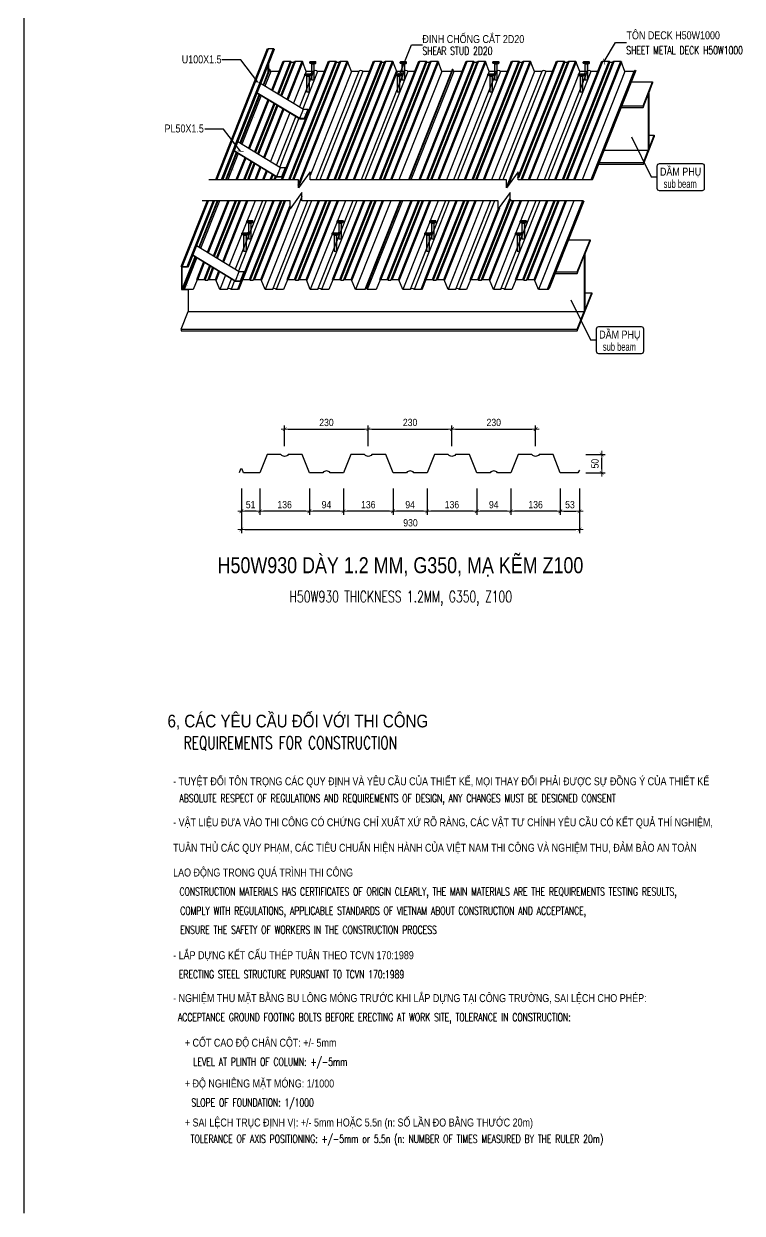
# Model space of a CAD drawing. Header units: millimetres. Extents: x 408913 to 1237273, y -191467 to -86666.
# Drawn here: x 1046590 to 1066343, y -186337 to -153635 of the extents above; entities that cross this region are included whole.
import ezdxf
from ezdxf.enums import TextEntityAlignment as Align

# ---------------------------------------------------------------- set-up
doc = ezdxf.new("R2010")
doc.units = ezdxf.units.MM
doc.header["$LTSCALE"] = 35
doc.header["$PDMODE"] = 3
for name, color, linetype, lineweight in [('1', 1, 'Continuous', 25), ('_TEXT', 92, 'Continuous', 13), ('NDC_S_DIM', 1, 'Continuous', 9), ('NDC_S_ENG TEXT', 2, 'Continuous', 9), ('NDC_S_VN TEXT', 7, 'Continuous', 9)]:
    doc.layers.add(name, color=color, linetype=linetype, lineweight=lineweight)
for name, color, linetype in [('2', 2, 'Continuous'), ('250', 250, 'Continuous'), ('251', 251, 'Continuous'), ('3', 2, 'Continuous'), ('4', 4, 'Continuous'), ('8', 8, 'Continuous'), ('MISCEL', 7, 'Continuous'), ('STR.Dim_F-CL-B', 8, 'Continuous'), ('TEXT', 4, 'Continuous')]:
    doc.layers.add(name, color=color, linetype=linetype)
doc.styles.add('Arial', font='arial.ttf', dxfattribs={"width": 0.6})
doc.styles.add('DIM', font='romans.shx', dxfattribs={"width": 0.55, "bigfont": 'vns.shx'})
doc.styles.add('NDC_ARIAL', font='arial.ttf', dxfattribs={"width": 0.85})
doc.styles.add('NDC_ROMANS', font='romans.shx', dxfattribs={"width": 0.8})
doc.styles.add('ROMANS1', font='romans.shx', dxfattribs={"width": 0.75, "bigfont": 'vns.shx'})
doc.styles.add('vntimeh.shx', font='hoatbif.shx', dxfattribs={"width": 0.65})
doc.dimstyles.new('100', dxfattribs={"dimscale": 100, "dimtxt": 2, "dimasz": 1.2, "dimexe": 1, "dimexo": 0, "dimgap": 1, "dimtad": 1, "dimdec": 0, "dimzin": 11, "dimdsep": 46, "dimtxsty": 'ROMANS1', "dimblk1": 'ARCHTICK', "dimblk2": 'ARCHTICK', "dimsah": 1, "dimcen": 0.09, "dimdle": 1, "dimclrd": 8, "dimclre": 8, "dimclrt": 7, "dimadec": 0, "dimazin": 0, "dimtfac": 1, "dimtdec": 0, "dimtofl": 0, "dimtmove": 2, "dimatfit": 3, "dimldrblk": 'ARCHTICK', "dimfxl": 1, "dimtolj": 1, "dimtzin": 11, "dimarcsym": 0})
doc.dimstyles.new('2n', dxfattribs={"dimtxt": 2.5, "dimasz": 1.2, "dimexe": 1, "dimexo": 0, "dimgap": 1, "dimtad": 1, "dimdec": 0, "dimlfac": 2, "dimzin": 0, "dimdsep": 46, "dimtxsty": 'DIM', "dimblk": 'ARCHTICK', "dimcen": 1, "dimdle": 1, "dimclrd": 251, "dimclre": 251, "dimclrt": 3, "dimadec": 0, "dimazin": 0, "dimtfac": 1, "dimtdec": 0, "dimtofl": 0, "dimtmove": 0, "dimatfit": 3, "dimfxl": 1, "dimtolj": 1, "dimtzin": 0, "dimlwd": -1, "dimlwe": -1, "dimarcsym": 0})
doc.dimstyles.new('A2_1-10', dxfattribs={"dimscale": 100, "dimtxt": 2, "dimasz": 1, "dimexe": 1, "dimexo": 0, "dimgap": 0.8, "dimtad": 1, "dimdec": 0, "dimlfac": 0.1, "dimdsep": 46, "dimtxsty": 'NDC_ARIAL', "dimblk": 'DIMMARK', "dimcen": 49999.938995, "dimdle": 1.5, "dimclrd": 1, "dimclre": 1, "dimclrt": 3, "dimadec": 0, "dimazin": 0, "dimtfac": 1, "dimtdec": 0, "dimtix": 1, "dimtmove": 2, "dimatfit": 3, "dimfxl": 1, "dimarcsym": 0})

# ---------------------------------------------------------------- blocks, each defined once
blk = doc.blocks.new('A$C757978EA')
at = {"layer": 'MISCEL', "const_width": 1.12}
for points in [[(-34, 36, 0.0177602), (-38, 34, 0.1049142), (-50, 24, 0.1705681), (-54, 14, 0.1705681)], [(-54, 14, 0.1705681), (-50, 5, 0.1049142), (-38, -5, 0.0666148), (-22, -11, 0.0527574), (0, -13, 0.0527574), (22, -11, 0.0666148), (38, -5, 0.1049142), (50, 5, 0.1705681), (54, 14, 0.1705681), (50, 24, 0.1049142), (38, 34, 0.0177602), (34, 36, 0.0527574)], [(-54, 2, 0.1705681), (-50, -8, 0.1049142), (-38, -18, 0.0666148), (-22, -24, 0.0527574), (0, -26, 0.0527574), (22, -24, 0.0666148), (38, -18, 0.1049142), (50, -8, 0.1705681), (54, 2, 0.1705681)]]:
    blk.add_lwpolyline(points, format="xyb", dxfattribs=at)
at = {"layer": 'MISCEL'}
for points, const_width in [([(-54, 14), (-54, 2)], 1.12), ([(34, 33), (34, 27), (34, 12), (14, 0), (-14, 0), (-34, 12), (-34, 27), (-34, 33)], 1.32), ([(-14, 19), (-14, 0)], 1.32), ([(14, 19), (14, 0)], 1.32), ([(54, 14), (54, 2)], 1.12)]:
    blk.add_lwpolyline(points, dxfattribs=dict(at, const_width=const_width))
at = {"layer": 'MISCEL', "const_width": 1.32}
blk.add_lwpolyline([(-34, 36), (-34, 52), (-15, 63), (15, 63), (34, 52), (34, 36), (34, 33, 0.3164218), (14, 19, 0.4001065), (-14, 19, 0.3164218), (-34, 33)], format="xyb", close=True, dxfattribs=at)
at = {"layer": 'MISCEL'}
blk.add_lwpolyline([(-22, 30), (-24, 31)], dxfattribs=at)
blk = doc.blocks.new('dinh-stud')
at = {"layer": '251'}
h = blk.add_hatch(color=256, dxfattribs=at)
h.set_gradient(color1=(51, 51, 51), one_color=1, tint=1, name='CURVED')
edge = h.paths.add_edge_path()
edge.add_line((-1.3, 14.7), (1.3, 14.7))
edge.add_line((1.3, 14.7), (2.5, 15.1))
edge.add_arc((2.4, 15.6), 0.5, 287.422, 360)
edge.add_line((2.9, 15.6), (2.9, 16.4))
edge.add_arc((2.4, 16.4), 0.5, 0, 90)
edge.add_line((2.4, 16.9), (-2.4, 16.9))
edge.add_arc((-2.4, 16.4), 0.5, 90, 180)
edge.add_line((-2.9, 16.4), (-2.9, 15.6))
edge.add_arc((-2.4, 15.6), 0.5, 180, 252.578)
edge.add_line((-2.5, 15.1), (-1.3, 14.7))
h = blk.add_hatch(color=256, dxfattribs=at)
h.set_gradient(color1=(51, 51, 51), one_color=1, tint=1, name='CYLINDER')
h.paths.add_polyline_path([(1.3, 14.7), (-1.3, 14.7), (-1.3, 0.7, -0.27043), (1.3, 0.7)])
h.paths.add_polyline_path([(1.3, 0.7, 0.27043), (-1.3, 0.7), (-1.3, 0), (1.3, 0)])
at = {"layer": '4', "ltscale": 15}
for p, q in [((-2.9, 15.6), (-2.9, 16.4)), ((-1.3, 14.7), (-2.5, 15.1)), ((-2.4, 16.9), (2.4, 16.9)), ((-1.3, 14.7), (1.3, 14.7)), ((1.3, 14.7), (2.5, 15.1)), ((2.9, 15.6), (2.9, 16.4))]:
    blk.add_line(p, q, dxfattribs=at)
blk.add_lwpolyline([(-1.3, 14.7), (-1.3, 0), (1.3, 0), (1.3, 14.7)], dxfattribs=at)
for centre, start, end in [((-2.4, 16.4), 90, 180), ((-2.4, 15.6), 180, 252.578), ((2.4, 16.4), 0, 90), ((2.4, 15.6), 287.422, 0)]:
    blk.add_arc(centre, 0.5, start, end, dxfattribs=at)
blk = doc.blocks.new('_ArchTick')
at = {"color": 0, "linetype": 'ByBlock', "const_width": 0.15}
blk.add_lwpolyline([(-0.5, -0.5), (0.5, 0.5)], dxfattribs=at)
blk = doc.blocks.new('DIMMARK')
at = {"layer": 'NDC_S_DIM', "color": 1}
blk.add_line((-1.5, 0), (1, 0), dxfattribs=at)
at = {"layer": 'NDC_S_DIM', "color": 2, "const_width": 0.15}
blk.add_lwpolyline([(-0.5, -0.5), (0.5, 0.5)], dxfattribs=at)
blk = doc.blocks.new('*D407')
at = {"layer": 'DEFPOINTS', "color": 0, "transparency": 16777216}
for p in [(1052572, -166413), (1061872, -166413), (1061872, -167538)]:
    blk.add_point(p, dxfattribs=at)
at = {"layer": 'NDC_S_DIM', "color": 1, "lineweight": -2, "transparency": 16777216}
for p, q in [((1052572, -166413), (1052572, -167638)), ((1061872, -166413), (1061872, -167638)), ((1052672, -167538), (1061772, -167538))]:
    blk.add_line(p, q, dxfattribs=at)
at = {"layer": 'NDC_S_DIM', "color": 1, "lineweight": -2, "transparency": 16777216, "xscale": 100, "yscale": 100, "zscale": 100, "rotation": 180}
blk.add_blockref('DIMMARK', (1052572, -167538), dxfattribs=at)
at = {"layer": 'NDC_S_DIM', "color": 1, "lineweight": -2, "transparency": 16777216, "xscale": 100, "yscale": 100, "zscale": 100}
blk.add_blockref('DIMMARK', (1061872, -167538), dxfattribs=at)
at = {"layer": 'NDC_S_DIM', "color": 3, "transparency": 16777216, "insert": (1057222, -167356), "char_height": 200, "attachment_point": 5, "style": 'NDC_ARIAL'}
blk.add_mtext('930', dxfattribs=at)
blk = doc.blocks.new('*D408')
at = {"layer": 'DEFPOINTS', "color": 0, "transparency": 16777216}
for p in [(1059982, -166413), (1061342, -166413), (1059982, -167039)]:
    blk.add_point(p, dxfattribs=at)
at = {"layer": 'NDC_S_DIM', "color": 1, "lineweight": -2, "transparency": 16777216}
for p, q in [((1059982, -166413), (1059982, -167139)), ((1061342, -166413), (1061342, -167139)), ((1061242, -167039), (1060082, -167039))]:
    blk.add_line(p, q, dxfattribs=at)
at = {"layer": 'NDC_S_DIM', "color": 1, "lineweight": -2, "transparency": 16777216, "xscale": 100, "yscale": 100, "zscale": 100, "rotation": 180}
blk.add_blockref('DIMMARK', (1059982, -167039), dxfattribs=at)
at = {"layer": 'NDC_S_DIM', "color": 1, "lineweight": -2, "transparency": 16777216, "xscale": 100, "yscale": 100, "zscale": 100}
blk.add_blockref('DIMMARK', (1061342, -167039), dxfattribs=at)
at = {"layer": 'NDC_S_DIM', "color": 3, "transparency": 16777216, "insert": (1060662, -166857), "char_height": 200, "attachment_point": 5, "style": 'NDC_ARIAL'}
blk.add_mtext('136', dxfattribs=at)
blk = doc.blocks.new('*D409')
at = {"layer": 'DEFPOINTS', "color": 0, "transparency": 16777216}
for p in [(1059042, -166413), (1059982, -166413), (1059042, -167039)]:
    blk.add_point(p, dxfattribs=at)
at = {"layer": 'NDC_S_DIM', "color": 1, "lineweight": -2, "transparency": 16777216}
for p, q in [((1059042, -166413), (1059042, -167139)), ((1059982, -166413), (1059982, -167139)), ((1059882, -167039), (1059142, -167039))]:
    blk.add_line(p, q, dxfattribs=at)
at = {"layer": 'NDC_S_DIM', "color": 1, "lineweight": -2, "transparency": 16777216, "xscale": 100, "yscale": 100, "zscale": 100, "rotation": 180}
blk.add_blockref('DIMMARK', (1059042, -167039), dxfattribs=at)
at = {"layer": 'NDC_S_DIM', "color": 1, "lineweight": -2, "transparency": 16777216, "xscale": 100, "yscale": 100, "zscale": 100}
blk.add_blockref('DIMMARK', (1059982, -167039), dxfattribs=at)
at = {"layer": 'NDC_S_DIM', "color": 3, "transparency": 16777216, "insert": (1059512, -166857), "char_height": 200, "attachment_point": 5, "style": 'NDC_ARIAL'}
blk.add_mtext('94', dxfattribs=at)
blk = doc.blocks.new('*D410')
at = {"layer": 'DEFPOINTS', "color": 0, "transparency": 16777216}
for p in [(1057682, -166413), (1059042, -166413), (1057682, -167039)]:
    blk.add_point(p, dxfattribs=at)
at = {"layer": 'NDC_S_DIM', "color": 1, "lineweight": -2, "transparency": 16777216}
for p, q in [((1057682, -166413), (1057682, -167139)), ((1059042, -166413), (1059042, -167139)), ((1058942, -167039), (1057782, -167039))]:
    blk.add_line(p, q, dxfattribs=at)
at = {"layer": 'NDC_S_DIM', "color": 1, "lineweight": -2, "transparency": 16777216, "xscale": 100, "yscale": 100, "zscale": 100, "rotation": 180}
blk.add_blockref('DIMMARK', (1057682, -167039), dxfattribs=at)
at = {"layer": 'NDC_S_DIM', "color": 1, "lineweight": -2, "transparency": 16777216, "xscale": 100, "yscale": 100, "zscale": 100}
blk.add_blockref('DIMMARK', (1059042, -167039), dxfattribs=at)
at = {"layer": 'NDC_S_DIM', "color": 3, "transparency": 16777216, "insert": (1058362, -166857), "char_height": 200, "attachment_point": 5, "style": 'NDC_ARIAL'}
blk.add_mtext('136', dxfattribs=at)
blk = doc.blocks.new('*D411')
at = {"layer": 'DEFPOINTS', "color": 0, "transparency": 16777216}
for p in [(1056742, -166413), (1057682, -166413), (1056742, -167039)]:
    blk.add_point(p, dxfattribs=at)
at = {"layer": 'NDC_S_DIM', "color": 1, "lineweight": -2, "transparency": 16777216}
for p, q in [((1056742, -166413), (1056742, -167139)), ((1057682, -166413), (1057682, -167139)), ((1057582, -167039), (1056842, -167039))]:
    blk.add_line(p, q, dxfattribs=at)
at = {"layer": 'NDC_S_DIM', "color": 1, "lineweight": -2, "transparency": 16777216, "xscale": 100, "yscale": 100, "zscale": 100, "rotation": 180}
blk.add_blockref('DIMMARK', (1056742, -167039), dxfattribs=at)
at = {"layer": 'NDC_S_DIM', "color": 1, "lineweight": -2, "transparency": 16777216, "xscale": 100, "yscale": 100, "zscale": 100}
blk.add_blockref('DIMMARK', (1057682, -167039), dxfattribs=at)
at = {"layer": 'NDC_S_DIM', "color": 3, "transparency": 16777216, "insert": (1057212, -166857), "char_height": 200, "attachment_point": 5, "style": 'NDC_ARIAL'}
blk.add_mtext('94', dxfattribs=at)
blk = doc.blocks.new('*D412')
at = {"layer": 'DEFPOINTS', "color": 0, "transparency": 16777216}
for p in [(1055382, -166413), (1056742, -166413), (1055382, -167039)]:
    blk.add_point(p, dxfattribs=at)
at = {"layer": 'NDC_S_DIM', "color": 1, "lineweight": -2, "transparency": 16777216}
for p, q in [((1055382, -166413), (1055382, -167139)), ((1056742, -166413), (1056742, -167139)), ((1056642, -167039), (1055482, -167039))]:
    blk.add_line(p, q, dxfattribs=at)
at = {"layer": 'NDC_S_DIM', "color": 1, "lineweight": -2, "transparency": 16777216, "xscale": 100, "yscale": 100, "zscale": 100, "rotation": 180}
blk.add_blockref('DIMMARK', (1055382, -167039), dxfattribs=at)
at = {"layer": 'NDC_S_DIM', "color": 1, "lineweight": -2, "transparency": 16777216, "xscale": 100, "yscale": 100, "zscale": 100}
blk.add_blockref('DIMMARK', (1056742, -167039), dxfattribs=at)
at = {"layer": 'NDC_S_DIM', "color": 3, "transparency": 16777216, "insert": (1056062, -166857), "char_height": 200, "attachment_point": 5, "style": 'NDC_ARIAL'}
blk.add_mtext('136', dxfattribs=at)
blk = doc.blocks.new('*D413')
at = {"layer": 'DEFPOINTS', "color": 0, "transparency": 16777216}
for p in [(1054442, -166413), (1055382, -166413), (1054442, -167039)]:
    blk.add_point(p, dxfattribs=at)
at = {"layer": 'NDC_S_DIM', "color": 1, "lineweight": -2, "transparency": 16777216}
for p, q in [((1054442, -166413), (1054442, -167139)), ((1055382, -166413), (1055382, -167139)), ((1055282, -167039), (1054542, -167039))]:
    blk.add_line(p, q, dxfattribs=at)
at = {"layer": 'NDC_S_DIM', "color": 1, "lineweight": -2, "transparency": 16777216, "xscale": 100, "yscale": 100, "zscale": 100, "rotation": 180}
blk.add_blockref('DIMMARK', (1054442, -167039), dxfattribs=at)
at = {"layer": 'NDC_S_DIM', "color": 1, "lineweight": -2, "transparency": 16777216, "xscale": 100, "yscale": 100, "zscale": 100}
blk.add_blockref('DIMMARK', (1055382, -167039), dxfattribs=at)
at = {"layer": 'NDC_S_DIM', "color": 3, "transparency": 16777216, "insert": (1054912, -166857), "char_height": 200, "attachment_point": 5, "style": 'NDC_ARIAL'}
blk.add_mtext('94', dxfattribs=at)
blk = doc.blocks.new('*D414')
at = {"layer": 'DEFPOINTS', "color": 0, "transparency": 16777216}
for p in [(1053082, -166413), (1054442, -166413), (1053082, -167039)]:
    blk.add_point(p, dxfattribs=at)
at = {"layer": 'NDC_S_DIM', "color": 1, "lineweight": -2, "transparency": 16777216}
for p, q in [((1053082, -166413), (1053082, -167139)), ((1054442, -166413), (1054442, -167139)), ((1054342, -167039), (1053182, -167039))]:
    blk.add_line(p, q, dxfattribs=at)
at = {"layer": 'NDC_S_DIM', "color": 1, "lineweight": -2, "transparency": 16777216, "xscale": 100, "yscale": 100, "zscale": 100, "rotation": 180}
blk.add_blockref('DIMMARK', (1053082, -167039), dxfattribs=at)
at = {"layer": 'NDC_S_DIM', "color": 1, "lineweight": -2, "transparency": 16777216, "xscale": 100, "yscale": 100, "zscale": 100}
blk.add_blockref('DIMMARK', (1054442, -167039), dxfattribs=at)
at = {"layer": 'NDC_S_DIM', "color": 3, "transparency": 16777216, "insert": (1053762, -166857), "char_height": 200, "attachment_point": 5, "style": 'NDC_ARIAL'}
blk.add_mtext('136', dxfattribs=at)
blk = doc.blocks.new('*D415')
at = {"layer": 'DEFPOINTS', "color": 0, "transparency": 16777216}
for p in [(1052572, -166413), (1053082, -166413), (1052572, -167039)]:
    blk.add_point(p, dxfattribs=at)
at = {"layer": 'NDC_S_DIM', "color": 1, "lineweight": -2, "transparency": 16777216}
for p, q in [((1052572, -166413), (1052572, -167139)), ((1053082, -166413), (1053082, -167139)), ((1052982, -167039), (1052672, -167039))]:
    blk.add_line(p, q, dxfattribs=at)
at = {"layer": 'NDC_S_DIM', "color": 1, "lineweight": -2, "transparency": 16777216, "xscale": 100, "yscale": 100, "zscale": 100, "rotation": 180}
blk.add_blockref('DIMMARK', (1052572, -167039), dxfattribs=at)
at = {"layer": 'NDC_S_DIM', "color": 1, "lineweight": -2, "transparency": 16777216, "xscale": 100, "yscale": 100, "zscale": 100}
blk.add_blockref('DIMMARK', (1053082, -167039), dxfattribs=at)
at = {"layer": 'NDC_S_DIM', "color": 3, "transparency": 16777216, "insert": (1052827, -166857), "char_height": 200, "attachment_point": 5, "style": 'NDC_ARIAL'}
blk.add_mtext('51', dxfattribs=at)
blk = doc.blocks.new('*D416')
at = {"layer": 'DEFPOINTS', "color": 0, "transparency": 16777216}
for p in [(1061342, -166413), (1061872, -166413), (1061872, -167039)]:
    blk.add_point(p, dxfattribs=at)
at = {"layer": 'NDC_S_DIM', "color": 1, "lineweight": -2, "transparency": 16777216}
for p, q in [((1061342, -166413), (1061342, -167139)), ((1061872, -166413), (1061872, -167139)), ((1061442, -167039), (1061772, -167039))]:
    blk.add_line(p, q, dxfattribs=at)
at = {"layer": 'NDC_S_DIM', "color": 1, "lineweight": -2, "transparency": 16777216, "xscale": 100, "yscale": 100, "zscale": 100, "rotation": 180}
blk.add_blockref('DIMMARK', (1061342, -167039), dxfattribs=at)
at = {"layer": 'NDC_S_DIM', "color": 1, "lineweight": -2, "transparency": 16777216, "xscale": 100, "yscale": 100, "zscale": 100}
blk.add_blockref('DIMMARK', (1061872, -167039), dxfattribs=at)
at = {"layer": 'NDC_S_DIM', "color": 3, "transparency": 16777216, "insert": (1061607, -166857), "char_height": 200, "attachment_point": 5, "style": 'NDC_ARIAL'}
blk.add_mtext('53', dxfattribs=at)
blk = doc.blocks.new('*D417')
at = {"layer": 'DEFPOINTS', "color": 0, "transparency": 16777216}
for p in [(1056062, -164779), (1053762, -165244), (1056062, -165244)]:
    blk.add_point(p, dxfattribs=at)
at = {"layer": 'NDC_S_DIM', "color": 1, "lineweight": -2, "transparency": 16777216}
for p, q in [((1053762, -165244), (1053762, -164679)), ((1053862, -164779), (1055962, -164779)), ((1056062, -165244), (1056062, -164679))]:
    blk.add_line(p, q, dxfattribs=at)
at = {"layer": 'NDC_S_DIM', "color": 1, "lineweight": -2, "transparency": 16777216, "xscale": 100, "yscale": 100, "zscale": 100, "rotation": 180}
blk.add_blockref('DIMMARK', (1053762, -164779), dxfattribs=at)
at = {"layer": 'NDC_S_DIM', "color": 1, "lineweight": -2, "transparency": 16777216, "xscale": 100, "yscale": 100, "zscale": 100}
blk.add_blockref('DIMMARK', (1056062, -164779), dxfattribs=at)
at = {"layer": 'NDC_S_DIM', "color": 3, "transparency": 16777216, "insert": (1054912, -164597), "char_height": 200, "attachment_point": 5, "style": 'NDC_ARIAL'}
blk.add_mtext('230', dxfattribs=at)
blk = doc.blocks.new('*D418')
at = {"layer": 'DEFPOINTS', "color": 0, "transparency": 16777216}
for p in [(1058362, -164779), (1056062, -165244), (1058362, -165244)]:
    blk.add_point(p, dxfattribs=at)
at = {"layer": 'NDC_S_DIM', "color": 1, "lineweight": -2, "transparency": 16777216}
for p, q in [((1056062, -165244), (1056062, -164679)), ((1056162, -164779), (1058262, -164779)), ((1058362, -165244), (1058362, -164679))]:
    blk.add_line(p, q, dxfattribs=at)
at = {"layer": 'NDC_S_DIM', "color": 1, "lineweight": -2, "transparency": 16777216, "xscale": 100, "yscale": 100, "zscale": 100, "rotation": 180}
blk.add_blockref('DIMMARK', (1056062, -164779), dxfattribs=at)
at = {"layer": 'NDC_S_DIM', "color": 1, "lineweight": -2, "transparency": 16777216, "xscale": 100, "yscale": 100, "zscale": 100}
blk.add_blockref('DIMMARK', (1058362, -164779), dxfattribs=at)
at = {"layer": 'NDC_S_DIM', "color": 3, "transparency": 16777216, "insert": (1057212, -164597), "char_height": 200, "attachment_point": 5, "style": 'NDC_ARIAL'}
blk.add_mtext('230', dxfattribs=at)
blk = doc.blocks.new('*D419')
at = {"layer": 'DEFPOINTS', "color": 0, "transparency": 16777216}
for p in [(1060662, -164779), (1058362, -165244), (1060662, -165244)]:
    blk.add_point(p, dxfattribs=at)
at = {"layer": 'NDC_S_DIM', "color": 1, "lineweight": -2, "transparency": 16777216}
for p, q in [((1058362, -165244), (1058362, -164679)), ((1058462, -164779), (1060562, -164779)), ((1060662, -165244), (1060662, -164679))]:
    blk.add_line(p, q, dxfattribs=at)
at = {"layer": 'NDC_S_DIM', "color": 1, "lineweight": -2, "transparency": 16777216, "xscale": 100, "yscale": 100, "zscale": 100, "rotation": 180}
blk.add_blockref('DIMMARK', (1058362, -164779), dxfattribs=at)
at = {"layer": 'NDC_S_DIM', "color": 1, "lineweight": -2, "transparency": 16777216, "xscale": 100, "yscale": 100, "zscale": 100}
blk.add_blockref('DIMMARK', (1060662, -164779), dxfattribs=at)
at = {"layer": 'NDC_S_DIM', "color": 3, "transparency": 16777216, "insert": (1059512, -164597), "char_height": 200, "attachment_point": 5, "style": 'NDC_ARIAL'}
blk.add_mtext('230', dxfattribs=at)
blk = doc.blocks.new('*D420')
at = {"layer": 'DEFPOINTS', "color": 0, "transparency": 16777216}
for p in [(1062040, -165479), (1062479, -165479), (1062040, -165979)]:
    blk.add_point(p, dxfattribs=at)
at = {"layer": 'NDC_S_DIM', "color": 1, "lineweight": -2, "transparency": 16777216}
for p, q in [((1062040, -165479), (1062579, -165479)), ((1062479, -165879), (1062479, -165579)), ((1062040, -165979), (1062579, -165979))]:
    blk.add_line(p, q, dxfattribs=at)
at = {"layer": 'NDC_S_DIM', "color": 1, "lineweight": -2, "transparency": 16777216, "xscale": 100, "yscale": 100, "zscale": 100}
for p, rotation in [((1062479, -165479), 90), ((1062479, -165979), 270)]:
    blk.add_blockref('DIMMARK', p, dxfattribs=dict(at, rotation=rotation))
at = {"layer": 'NDC_S_DIM', "color": 3, "transparency": 16777216, "insert": (1062296, -165729), "char_height": 200, "attachment_point": 5, "rotation": 90, "style": 'NDC_ARIAL'}
blk.add_mtext('50', dxfattribs=at)

msp = doc.modelspace()

# ---------------------------------------------------------------- linework, layer by layer
at = {"layer": '1'}
for p, q in [((1063616.5, -155893.8), (1063880.8, -155226.9)), ((1063771.9, -155544.8), (1063880.8, -155270.1)), ((1063880.8, -155226.9), (1063880.8, -155270.1)), ((1063616.5, -155937), (1063760, -155574.9)), ((1063760, -155574.9), (1063760, -157110.5)), ((1063771.9, -155544.8), (1063771.9, -157080.3)), ((1063616.5, -155893.8), (1063616.5, -155937)), ((1063626.4, -157490.7), (1063922.6, -156743.4)), ((1063771.9, -157080.3), (1063922.6, -156700.2)), ((1063771.9, -156700.2), (1063922.6, -156700.2)), ((1063922.6, -156700.2), (1063922.6, -156743.4)), ((1063626.4, -157447.5), (1063760, -157110.5)), ((1063626.4, -157447.5), (1063626.4, -157490.7)), ((1061808.6, -160454.2), (1062158.6, -159571.4)), ((1062158.6, -159571.4), (1062158.6, -159614.6)), ((1062013.8, -159979.8), (1062158.6, -159614.6)), ((1061808.6, -160497.5), (1062001.8, -160009.9)), ((1062001.8, -160009.9), (1062001.8, -161545.5)), ((1062013.8, -159979.8), (1062013.8, -161515.3)), ((1061808.6, -160454.2), (1061808.6, -160497.5)), ((1061808.6, -162076.2), (1062207.1, -161071)), ((1062013.8, -161515.3), (1062207.1, -161027.8)), ((1062013.8, -161027.8), (1062207.1, -161027.8)), ((1062207.1, -161027.8), (1062207.1, -161071)), ((1061808.6, -162033), (1062001.8, -161545.5)), ((1061808.6, -162033), (1061808.6, -162076.2))]:
    msp.add_line(p, q, dxfattribs=at)
at = {"layer": '2', "color": 251}
for p, q in [((1063280.6, -155226.9), (1063880.8, -155226.9)), ((1062999, -155937), (1063616.5, -155937)), ((1063016.2, -155893.8), (1063616.5, -155893.8)), ((1062533.9, -157110.5), (1063760, -157110.5)), ((1062383.1, -157490.7), (1063626.4, -157490.7)), ((1062400.2, -157447.5), (1063626.4, -157447.5)), ((1061558.3, -159571.4), (1062158.6, -159571.4)), ((1061191.1, -160497.5), (1061808.6, -160497.5)), ((1061208.3, -160454.2), (1061808.6, -160454.2)), ((1051111.7, -160940.6), (1051111.7, -161545.5)), ((1050918.5, -162033), (1051111.7, -161545.5)), ((1051111.7, -161545.5), (1062001.8, -161545.5)), ((1050918.5, -162033), (1061808.6, -162033)), ((1050918.5, -162033), (1050918.5, -162076.2)), ((1050918.5, -162076.2), (1061808.6, -162076.2))]:
    msp.add_line(p, q, dxfattribs=at)
at = {"layer": '2'}
for points in [[(1058374.1, -154908.6), (1058346, -154946.3), (1058087.5, -154946.3), (1057979.4, -154676), (1057773.9, -154676, -0.5), (1057665.8, -154676), (1057460.4, -154676), (1057352.2, -154946.3), (1057152.2, -154946.3, 0.5), (1057044, -154946.3), (1056844, -154946.3), (1056735.9, -154676), (1056530.4, -154676, -0.5), (1056422.3, -154676), (1056216.8, -154676), (1056108.7, -154946.3), (1055908.6, -154946.3, 0.5), (1055800.5, -154946.3), (1055600.4, -154946.3), (1055492.3, -154676), (1055286.9, -154676, -0.5), (1055178.7, -154676), (1054973.3, -154676), (1054865.1, -154946.3), (1054665.1, -154946.3, 0.5), (1054556.9, -154946.3), (1054356.9, -154946.3), (1054248.8, -154676), (1054043.3, -154676, -0.5), (1053935.2, -154676), (1053729.7, -154676), (1053621.6, -154946.3), (1053378.3, -154946.3), (1053356.7, -154892.2), (1053335, -154892.2), (1053313.4, -154946.3)], [(1063406.7, -154908.6), (1063378.7, -154946.3), (1063120.2, -154946.3), (1063012, -154676), (1062806.6, -154676, -0.5), (1062698.4, -154676), (1062493, -154676), (1062384.8, -154946.3), (1062184.8, -154946.3, 0.5), (1062076.7, -154946.3), (1061876.6, -154946.3), (1061768.5, -154676), (1061563, -154676, -0.5), (1061454.9, -154676), (1061249.4, -154676), (1061141.3, -154946.3), (1060941.3, -154946.3, 0.5), (1060833.1, -154946.3), (1060633.1, -154946.3), (1060524.9, -154676), (1060319.5, -154676, -0.5), (1060211.3, -154676), (1060005.9, -154676), (1059897.8, -154946.3), (1059697.7, -154946.3, 0.5), (1059589.6, -154946.3), (1059389.5, -154946.3), (1059281.4, -154676), (1059075.9, -154676, -0.5), (1058967.8, -154676), (1058762.3, -154676), (1058654.2, -154946.3), (1058410.9, -154946.3), (1058389.3, -154892.2), (1058367.7, -154892.2), (1058346, -154946.3)], [(1055997.8, -160903), (1055969.7, -160940.6), (1055711.2, -160940.6), (1055603.1, -160670.3), (1055397.6, -160670.3, -0.5), (1055289.5, -160670.3), (1055084, -160670.3), (1054975.9, -160940.6), (1054775.9, -160940.6, 0.5), (1054667.7, -160940.6), (1054467.7, -160940.6), (1054359.5, -160670.3), (1054154.1, -160670.3, -0.5), (1054045.9, -160670.3), (1053840.5, -160670.3), (1053732.4, -160940.6), (1053532.3, -160940.6, 0.5), (1053424.2, -160940.6), (1053224.1, -160940.6), (1053116, -160670.3), (1052910.5, -160670.3, -0.5), (1052802.4, -160670.3), (1052596.9, -160670.3), (1052488.8, -160940.6), (1052288.8, -160940.6, 0.5), (1052180.6, -160940.6), (1051980.6, -160940.6), (1051872.4, -160670.3), (1051667, -160670.3, -0.5), (1051558.9, -160670.3), (1051353.4, -160670.3), (1051245.3, -160940.6), (1051002, -160940.6), (1050980.3, -160886.6), (1050958.7, -160886.6), (1050937.1, -160940.6)], [(1061030.4, -160903), (1061002.3, -160940.6), (1060743.8, -160940.6), (1060635.7, -160670.3), (1060430.3, -160670.3, -0.5), (1060322.1, -160670.3), (1060116.7, -160670.3), (1060008.5, -160940.6), (1059808.5, -160940.6, 0.5), (1059700.3, -160940.6), (1059500.3, -160940.6), (1059392.2, -160670.3), (1059186.7, -160670.3, -0.5), (1059078.6, -160670.3), (1058873.1, -160670.3), (1058765, -160940.6), (1058564.9, -160940.6, 0.5), (1058456.8, -160940.6), (1058256.8, -160940.6), (1058148.6, -160670.3), (1057943.2, -160670.3, -0.5), (1057835, -160670.3), (1057629.6, -160670.3), (1057521.4, -160940.6), (1057321.4, -160940.6, 0.5), (1057213.3, -160940.6), (1057013.2, -160940.6), (1056905.1, -160670.3), (1056699.6, -160670.3, -0.5), (1056591.5, -160670.3), (1056386, -160670.3), (1056277.9, -160940.6), (1056034.6, -160940.6), (1056013, -160886.6), (1055991.3, -160886.6), (1055969.7, -160940.6)], [(1061871.9, -165909.6), (1061820, -165979.3), (1061341.9, -165979.3), (1061141.9, -165479.3), (1060761.9, -165479.3, -0.5), (1060561.9, -165479.3), (1060181.9, -165479.3), (1059981.9, -165979.3), (1059611.9, -165979.3, 0.5), (1059411.9, -165979.3), (1059041.9, -165979.3), (1058841.9, -165479.3), (1058461.9, -165479.3, -0.5), (1058261.9, -165479.3), (1057881.9, -165479.3), (1057681.9, -165979.3), (1057311.9, -165979.3, 0.5), (1057111.9, -165979.3), (1056741.9, -165979.3), (1056541.9, -165479.3), (1056161.9, -165479.3, -0.5), (1055961.9, -165479.3), (1055581.9, -165479.3), (1055381.9, -165979.3), (1055011.9, -165979.3, 0.5), (1054811.9, -165979.3), (1054441.9, -165979.3), (1054241.9, -165479.3), (1053861.9, -165479.3, -0.5), (1053661.9, -165479.3), (1053281.9, -165479.3), (1053081.9, -165979.3), (1052631.9, -165979.3), (1052591.9, -165879.3), (1052551.9, -165879.3), (1052511.9, -165979.3)]]:
    msp.add_lwpolyline(points, format="xyb", dxfattribs=at)
at = {"layer": '250', "linetype": 'Continuous'}
for p, q in [((1053313.4, -154946.3), (1053167.4, -155314.6)), ((1053335, -154892.2), (1053167.6, -155314.7)), ((1053356.7, -154892.2), (1053184.7, -155326.1)), ((1053378.3, -154946.3), (1053218.7, -155348.8)), ((1054356.9, -154946.3), (1054010, -155821.4)), ((1054556.9, -154946.3), (1054171.2, -155919.2)), ((1054665.1, -154946.3), (1054258.4, -155972.1)), ((1055600.4, -154946.3), (1054466.1, -157807.7)), ((1055800.5, -154946.3), (1054619.3, -157926)), ((1055908.6, -154946.3), (1054727.4, -157926)), ((1057044, -154946.3), (1055862.8, -157926)), ((1057152.2, -154946.3), (1055971, -157926)), ((1058087.5, -154946.3), (1056906.3, -157926)), ((1058346, -154946.3), (1057164.8, -157926)), ((1058346, -154946.3), (1057164.8, -157926)), ((1058346.4, -154945.7), (1057165, -157926)), ((1058389.3, -154892.2), (1057186.6, -157926)), ((1058410.9, -154946.3), (1057229.7, -157926)), ((1059389.5, -154946.3), (1058208.3, -157926)), ((1059589.6, -154946.3), (1058408.4, -157926)), ((1059697.7, -154946.3), (1058516.5, -157926)), ((1060633.1, -154946.3), (1059451.9, -157926)), ((1060833.1, -154946.3), (1059651.9, -157926)), ((1060941.3, -154946.3), (1059760, -157926)), ((1061876.6, -154946.3), (1060695.4, -157926)), ((1062076.7, -154946.3), (1060895.4, -157926)), ((1062184.8, -154946.3), (1061003.6, -157926)), ((1063120.2, -154946.3), (1061938.9, -157926)), ((1053064.4, -155574.4), (1052534.5, -156911)), ((1053064.5, -155574.5), (1052534.7, -156911.1)), ((1053081.6, -155586), (1052551.8, -156922.6)), ((1053115.7, -155608.7), (1052585.8, -156945.3)), ((1053906.9, -156081.4), (1053377.1, -157417.8)), ((1054068.2, -156179.3), (1053538.4, -157515.6)), ((1054155.3, -156232.1), (1053625.6, -157568.5)), ((1052431.5, -157170.9), (1052132.2, -157926)), ((1052431.7, -157171), (1052132.4, -157926)), ((1052448.8, -157182.4), (1052154, -157926)), ((1052482.8, -157205.2), (1052197.1, -157926)), ((1051905.3, -158498.4), (1051398.6, -159776.5)), ((1051905.5, -158498.4), (1051398.7, -159776.6)), ((1051927.1, -158498.4), (1051415.8, -159788)), ((1051970.1, -158498.4), (1051449.9, -159810.7)), ((1052948.8, -158498.4), (1052241.2, -160283.2)), ((1053148.8, -158498.4), (1052402.5, -160381.1)), ((1053256.9, -158498.4), (1052489.6, -160433.9)), ((1054239.2, -158380.1), (1053224.1, -160940.6)), ((1054392.4, -158498.4), (1053424.2, -160940.6)), ((1054500.5, -158498.4), (1053532.3, -160940.6)), ((1055435.9, -158498.4), (1054467.7, -160940.6)), ((1055635.9, -158498.4), (1054667.7, -160940.6)), ((1055744, -158498.4), (1054775.9, -160940.6)), ((1056679.4, -158498.4), (1055711.2, -160940.6)), ((1056937.9, -158498.4), (1055969.7, -160940.6)), ((1056937.9, -158498.4), (1055969.7, -160940.6)), ((1056938.1, -158498.4), (1055991.3, -160886.6)), ((1056959.7, -158498.4), (1056013, -160886.6)), ((1057002.8, -158498.4), (1056034.6, -160940.6)), ((1057981.4, -158498.4), (1057013.2, -160940.6)), ((1058181.4, -158498.4), (1057213.3, -160940.6)), ((1058289.6, -158498.4), (1057321.4, -160940.6)), ((1059224.9, -158498.4), (1058256.8, -160940.6)), ((1059425, -158498.4), (1058456.8, -160940.6)), ((1059533.1, -158498.4), (1058564.9, -160940.6)), ((1060468.5, -158498.4), (1059500.3, -160940.6)), ((1060668.5, -158498.4), (1059700.3, -160940.6)), ((1060776.7, -158498.4), (1059808.5, -160940.6)), ((1061712, -158498.4), (1060743.8, -160940.6)), ((1051299, -160027.8), (1050937.1, -160940.6)), ((1051299.1, -160027.9), (1050958.7, -160886.6)), ((1051316.2, -160039.3), (1050980.3, -160886.6)), ((1051350.3, -160062), (1051002, -160940.6)), ((1052138.1, -160543.2), (1051980.6, -160940.6)), ((1052299.4, -160641.1), (1052180.6, -160940.6)), ((1052386.6, -160693.9), (1052288.8, -160940.6))]:
    msp.add_line(p, q, dxfattribs=at)
at = {"layer": '250', "linetype": 'Continuous', "lineweight": 100}
msp.add_line((1056844, -154946.3), (1055662.8, -157926), dxfattribs=at)
at = {"layer": '250', "linetype": 'Continuous'}
for points in [[(1057714.1, -157926), (1054466.1, -157926), (1054466.1, -157703.1), (1054141.7, -158148.8), (1054141.7, -157926), (1051678.1, -157926)], [(1062210.6, -157926), (1060187.2, -157926), (1060187.2, -157703.1), (1059862.8, -158148.8), (1059862.8, -157926), (1057714.1, -157926)], [(1057487.2, -158498.4), (1054239.2, -158498.4), (1054239.2, -158275.5), (1053914.8, -158721.2), (1053914.8, -158498.4), (1051490, -158498.4)], [(1061983.6, -158498.4), (1059960.2, -158498.4), (1059960.2, -158275.5), (1059635.8, -158721.2), (1059635.8, -158498.4), (1057487.2, -158498.4)]]:
    msp.add_lwpolyline(points, dxfattribs=at)
at = {"layer": '251', "linetype": 'Continuous', "lineweight": 100}
for p, q in [((1053304.2, -154324.5), (1051876.5, -157926)), ((1053466.4, -154324.5), (1052038.7, -157926)), ((1053466.4, -154335.3), (1052043, -157926)), ((1053729.7, -154676), (1053417.9, -155462.4)), ((1053729.7, -154676), (1053417.9, -155462.4)), ((1053935.2, -154676), (1053583.6, -155562.9)), ((1053935.2, -154676), (1053583.6, -155562.9)), ((1054043.3, -154676), (1053670.8, -155615.7)), ((1054973.3, -154676), (1053684.9, -157926)), ((1054248.8, -154676), (1053836.4, -155716.2)), ((1055178.7, -154676), (1053890.3, -157926)), ((1055178.7, -154676), (1053890.3, -157926)), ((1055286.9, -154676), (1053998.5, -157926)), ((1055492.3, -154676), (1054141.7, -158082.9)), ((1056216.8, -154676), (1054928.4, -157926)), ((1056216.8, -154676), (1054928.4, -157926)), ((1056422.3, -154676), (1055133.9, -157926)), ((1056422.3, -154676), (1055133.9, -157926)), ((1056530.4, -154676), (1055242, -157926)), ((1056735.9, -154676), (1055447.5, -157926)), ((1057460.4, -154676), (1056172, -157926)), ((1057665.8, -154676), (1056377.4, -157926)), ((1057773.9, -154676), (1056485.6, -157926)), ((1057979.4, -154676), (1056691, -157926)), ((1058762.3, -154676), (1057474, -157926)), ((1058762.3, -154676), (1057474, -157926)), ((1058967.8, -154676), (1057679.4, -157926)), ((1058967.8, -154676), (1057679.4, -157926)), ((1059075.9, -154676), (1057787.5, -157926)), ((1059281.4, -154676), (1057993, -157926)), ((1060005.9, -154676), (1058717.5, -157926)), ((1060211.3, -154676), (1058923, -157926)), ((1060211.3, -154676), (1058923, -157926)), ((1060319.5, -154676), (1059031.1, -157926)), ((1060524.9, -154676), (1059236.5, -157926)), ((1061249.4, -154676), (1059884.6, -158118.8)), ((1061249.4, -154676), (1059884.6, -158118.8)), ((1061454.9, -154676), (1060187.2, -157873.8)), ((1061454.9, -154676), (1060187.2, -157873.8)), ((1061563, -154676), (1060274.6, -157926)), ((1061768.5, -154676), (1060480.1, -157926)), ((1062493, -154676), (1061204.6, -157926)), ((1062698.4, -154676), (1061410.1, -157926)), ((1062806.6, -154676), (1061518.2, -157926)), ((1063012, -154676), (1061723.6, -157926)), ((1054865.1, -154946.3), (1053683.9, -157926)), ((1059897.8, -154946.3), (1058716.5, -157926)), ((1063378.7, -154946.3), (1062197.4, -157926)), ((1063406.7, -154908.6), (1062210.6, -157926)), ((1053314.9, -155722.3), (1052785.1, -157058.8)), ((1053314.9, -155722.3), (1052785.1, -157058.8)), ((1053480.5, -155822.8), (1052950.7, -157159.2)), ((1053480.5, -155822.8), (1052950.7, -157159.2)), ((1053567.7, -155875.7), (1053037.9, -157212.1)), ((1053733.3, -155976.2), (1053203.5, -157312.6)), ((1052682.1, -157318.7), (1052441.3, -157926)), ((1052682.1, -157318.7), (1052441.3, -157926)), ((1052847.7, -157419.2), (1052646.8, -157926)), ((1052847.7, -157419.2), (1052646.8, -157926)), ((1052934.9, -157472.1), (1052754.9, -157926)), ((1053100.5, -157572.5), (1052960.4, -157926)), ((1053274, -157677.8), (1053175.7, -157926)), ((1053435.3, -157775.6), (1053375.7, -157926)), ((1053522.5, -157828.5), (1053483.9, -157926)), ((1051649.6, -158498.4), (1050927.9, -160318.9)), ((1051811.8, -158498.4), (1051090.1, -160318.9)), ((1051816.1, -158498.4), (1051090.1, -160329.7)), ((1052214.4, -158498.4), (1051649.2, -159924.2)), ((1052214.4, -158498.4), (1051649.2, -159924.2)), ((1052419.9, -158498.4), (1051814.8, -160024.7)), ((1052419.9, -158498.4), (1051814.8, -160024.7)), ((1052528, -158498.4), (1051902, -160077.5)), ((1052733.5, -158498.4), (1052067.6, -160178)), ((1053457, -158498.4), (1052488.8, -160940.6)), ((1053458, -158498.4), (1052596.9, -160670.3)), ((1053663.4, -158498.4), (1052802.4, -160670.3)), ((1053663.4, -158498.4), (1052802.4, -160670.3)), ((1053771.5, -158498.4), (1052910.5, -160670.3)), ((1054701.5, -158498.4), (1053840.5, -160670.3)), ((1054701.5, -158498.4), (1053840.5, -160670.3)), ((1054907, -158498.4), (1054045.9, -160670.3)), ((1054907, -158498.4), (1054045.9, -160670.3)), ((1055015.1, -158498.4), (1054154.1, -160670.3)), ((1055220.5, -158498.4), (1054359.5, -160670.3)), ((1055945, -158498.4), (1055084, -160670.3)), ((1056150.5, -158498.4), (1055289.5, -160670.3)), ((1056258.6, -158498.4), (1055397.6, -160670.3)), ((1056464.1, -158498.4), (1055603.1, -160670.3)), ((1057247, -158498.4), (1056386, -160670.3)), ((1057247, -158498.4), (1056386, -160670.3)), ((1057452.5, -158498.4), (1056591.5, -160670.3)), ((1057452.5, -158498.4), (1056591.5, -160670.3)), ((1057560.6, -158498.4), (1056699.6, -160670.3)), ((1057766.1, -158498.4), (1056905.1, -160670.3)), ((1058489.6, -158498.4), (1057521.4, -160940.6)), ((1058490.6, -158498.4), (1057629.6, -160670.3)), ((1058696, -158498.4), (1057835, -160670.3)), ((1058696, -158498.4), (1057835, -160670.3)), ((1058804.2, -158498.4), (1057943.2, -160670.3)), ((1059009.6, -158498.4), (1058148.6, -160670.3)), ((1059960.2, -158446.2), (1059078.6, -160670.3)), ((1059960.2, -158446.2), (1059078.6, -160670.3)), ((1060047.7, -158498.4), (1059186.7, -160670.3)), ((1060253.2, -158498.4), (1059392.2, -160670.3)), ((1060977.7, -158498.4), (1060116.7, -160670.3)), ((1061183.1, -158498.4), (1060322.1, -160670.3)), ((1061291.3, -158498.4), (1060430.3, -160670.3)), ((1061496.7, -158498.4), (1060635.7, -160670.3)), ((1061970.5, -158498.4), (1061002.3, -160940.6)), ((1061983.6, -158498.4), (1061030.4, -160903)), ((1053914.8, -158655.3), (1053116, -160670.3)), ((1059657.7, -158691.2), (1058873.1, -160670.3)), ((1059657.7, -158691.2), (1058873.1, -160670.3)), ((1051546.1, -160184.1), (1051353.4, -160670.3)), ((1051546.1, -160184.1), (1051353.4, -160670.3)), ((1051711.7, -160284.6), (1051558.9, -160670.3)), ((1051711.7, -160284.6), (1051558.9, -160670.3)), ((1051798.9, -160337.5), (1051667, -160670.3)), ((1051964.5, -160438), (1051872.4, -160670.3))]:
    msp.add_line(p, q, dxfattribs=at)
at = {"layer": '3', "color": 73}
for p, q in [((1053466.4, -154324.5), (1053466.4, -154335.3)), ((1052998.4, -155530.4), (1054177, -156245.3)), ((1054177, -156234.4), (1054276.6, -155983.1)), ((1054312.1, -156234.4), (1054411.8, -155983.1)), ((1054411.8, -155983.1), (1054411.8, -155993.9)), ((1054177, -156234.4), (1054177, -156245.3)), ((1054177, -156245.3), (1054312.1, -156245.3)), ((1054312.1, -156245.3), (1054411.8, -155993.9)), ((1054312.1, -156234.4), (1054312.1, -156245.3)), ((1052369.7, -157129.2), (1053548.2, -157844.1)), ((1053548.2, -157833.3), (1053647.9, -157582)), ((1053683.4, -157833.3), (1053783, -157582)), ((1053683.4, -157844.1), (1053783, -157592.8)), ((1053783, -157582), (1053783, -157592.8)), ((1053548.2, -157833.3), (1053548.2, -157844.1)), ((1053548.2, -157844.1), (1053683.4, -157844.1)), ((1053683.4, -157833.3), (1053683.4, -157844.1)), ((1051233.8, -159994.7), (1052412.3, -160709.6)), ((1051090.1, -160318.9), (1051090.1, -160329.7)), ((1052412.3, -160698.8), (1052511.9, -160447.4)), ((1052547.5, -160698.8), (1052647.1, -160447.4)), ((1052547.5, -160709.6), (1052647.1, -160458.3)), ((1052647.1, -160447.4), (1052647.1, -160458.3)), ((1052412.3, -160698.8), (1052412.3, -160709.6)), ((1052412.3, -160709.6), (1052547.5, -160709.6)), ((1052547.5, -160698.8), (1052547.5, -160709.6))]:
    msp.add_line(p, q, dxfattribs=at)
for points in [[(1053466.4, -154324.5), (1053304.2, -154324.5)], [(1053304.2, -154744.5), (1053304.2, -154946.3), (1053313.4, -154946.3)], [(1053315, -154717.2), (1053315, -154935.5), (1053317.7, -154935.5)], [(1053100.8, -155270.1), (1054276.6, -155983.1), (1054411.8, -155983.1)], [(1053001.1, -155521.4), (1054177, -156234.4), (1054312.1, -156234.4)], [(1052472.1, -156868.9), (1053647.9, -157582), (1053783, -157582)], [(1052372.4, -157120.3), (1053548.2, -157833.3), (1053683.4, -157833.3)], [(1051336.1, -159734.4), (1052511.9, -160447.4), (1052647.1, -160447.4)], [(1051236.5, -159985.7), (1052412.3, -160698.8), (1052547.5, -160698.8)], [(1051090.1, -160318.9), (1050927.9, -160318.9), (1050927.9, -160940.6), (1051090.1, -160940.6)], [(1051090.1, -160329.7), (1050938.7, -160329.7), (1050938.7, -160929.8), (1050997.6, -160929.8)]]:
    msp.add_lwpolyline(points, dxfattribs=at)
at = {"layer": '8', "linetype": 'ByBlock', "ltscale": 0.5}
for points in [[(1065299.7, -158164.2, -0.4142136), (1065239.1, -158224.9), (1064069.4, -158224.9, -0.4142136), (1064008.7, -158164.2), (1064008.7, -157540.9, -0.4142136), (1064069.4, -157480.2), (1065239.1, -157480.2, -0.4142136), (1065299.7, -157540.9)], [(1063628.2, -162644.1, -0.4142136), (1063567.5, -162704.8), (1062397.8, -162704.8, -0.4142136), (1062337.2, -162644.1), (1062337.2, -162020.8, -0.4142136), (1062397.8, -161960.1), (1063567.5, -161960.1, -0.4142136), (1063628.2, -162020.8)]]:
    msp.add_lwpolyline(points, format="xyb", close=True, dxfattribs=at)
at = {"layer": 'STR.Dim_F-CL-B'}
msp.add_line((1046589.8, -130337.2), (1046589.8, -186337.2), dxfattribs=at)

# ---------------------------------------------------------------- block references
at = {"layer": '8', "linetype": 'ByBlock', "ltscale": 0.5, "xscale": 0.2270822397706828, "yscale": 0.2270822397706828, "zscale": 0.2270822397706828}
for p in [(1052981.5, -155332.5), (1052926.3, -156216.7), (1054300.7, -156105), (1052348.6, -156928.9), (1052640.1, -156938.6), (1052353.9, -157660.6), (1053672, -157703.9), (1051972.2, -158623.5), (1051686, -159345.5), (1051212.7, -159794.4), (1052536.1, -160569.4), (1051093.6, -160839.9)]:
    msp.add_blockref('A$C757978EA', p, dxfattribs=at)
at = {"layer": 'NDC_S_VN TEXT', "color": 0, "xscale": 29.73695999934354, "yscale": 29.73695999934354, "zscale": 29.73695999934354}
for p in [(1054538, -155175.9), (1057025.1, -155175.9), (1059570.6, -155175.9), (1062057.7, -155175.9), (1054405.8, -155509.4), (1056892.9, -155509.4), (1059438.4, -155509.4), (1061925.5, -155509.4), (1052804.2, -159549.4), (1055291.3, -159549.4), (1057836.8, -159549.4), (1060323.9, -159549.4), (1052672, -159882.9), (1055159.1, -159882.9), (1057704.7, -159882.9), (1060191.7, -159882.9)]:
    msp.add_blockref('dinh-stud', p, dxfattribs=at)

# ---------------------------------------------------------------- texts
at = {"layer": '_TEXT', "color": 2, "style": 'vntimeh.shx', "width": 0.7}
for p in [(1064637.5, -158035.2), (1062966, -162515.1)]:
    msp.add_text('sub beam', height=221.26, dxfattribs=at).set_placement(p, align=Align.MIDDLE_CENTER)
at = {"layer": 'NDC_S_ENG TEXT', "style": 'NDC_ROMANS', "width": 0.7}
for s, height, p in [('SHEAR STUD 2D20', 220, (1057549.7, -154491.1)), ('SHEET METAL DECK H50W1000', 220, (1063155.2, -154474.1)), ('REQUIREMENTS FOR CONSTRUCTION', 350, (1050985.8, -173579.9)), ('ABSOLUTE RESPECT OF REGULATIONS AND REQUIREMENTS OF DESIGN, ANY CHANGES MUST BE DESIGNED CONSENT', 220, (1050870.4, -175037.9)), ('CONSTRUCTION MATERIALS HAS CERTIFICATES OF ORIGIN CLEARLY, THE MAIN MATERIALS ARE THE REQUIREMENTS TESTING RESULTS,', 220, (1050871.4, -177605.3)), ('COMPLY WITH REGULATIONS, APPLICABLE STANDARDS OF VIETNAM ABOUT CONSTRUCTION AND ACCEPTANCE,', 220, (1050891.9, -178130.9)), ('ENSURE THE SAFETY OF WORKERS IN THE CONSTRUCTION PROCESS', 220, (1050891.9, -178656.6)), ('ERECTING STEEL STRUCTURE PURSUANT TO TCVN 170:1989', 220, (1050852.2, -179878.7)), ('ACCEPTANCE GROUND FOOTING BOLTS BEFORE ERECTING AT WORK SITE, TOLERANCE IN CONSTRUCTION:', 220, (1050828.8, -181058)), ('LEVEL AT PLINTH OF COLUMN: +/-5mm', 220, (1051251.2, -182285.5)), ('SLOPE OF FOUNDATION: 1/1000', 220, (1051198.2, -183406.5)), ('TOLERANCE OF AXIS POSITIONING: +/-5mm or 5.5n (n: NUMBER OF TIMES MEASURED BY THE RULER 20m)', 220, (1051178.7, -184404.7))]:
    msp.add_text(s, height=height, dxfattribs=at).set_placement(p)
msp.add_text('H50W930 THICKNESS 1.2MM, G350, Z100', height=310, dxfattribs=at).set_placement((1056955.6, -169384.6), align=Align.MIDDLE_CENTER)
at = {"layer": 'NDC_S_VN TEXT', "style": 'NDC_ARIAL', "width": 0.85}
msp.add_text('6, CÁC YÊU CẦU ĐỐI VỚI THI CÔNG', height=350, dxfattribs=at).set_placement((1050541.9, -172980.7))
at = {"layer": 'TEXT', "color": 0, "style": 'Arial', "width": 0.8}
for s, height, p in [('ĐINH CHỐNG CẮT 2D20', 220, (1057549.7, -154164.6)), ('TÔN DECK H50W1000', 220, (1063162.1, -154061.5)), ('U100X1.5', 220, (1050933.7, -154722.9)), ('PL50X1.5', 220, (1050460.5, -156623.6)), ('DẦM PHỤ', 220, (1064081.5, -157810.4)), ('DẦM PHỤ', 220, (1062410, -162290.3)), ('H50W930 DÀY 1.2 MM, G350, MẠ KẼM Z100', 440, (1051918.8, -168741.3)), ('- TUYỆT ĐỐI TÔN TRỌNG CÁC QUY ĐỊNH VÀ YÊU CẦU CỦA THIẾT KẾ, MỌI THAY ĐỔI PHẢI ĐƯỢC SỰ ĐỒNG Ý CỦA THIẾT KẾ', 220, (1050696.5, -174572.9)), ('- VẬT LIỆU ĐƯA VÀO THI CÔNG CÓ CHỨNG CHỈ XUẤT XỨ RÕ RÀNG, CÁC VẬT TƯ CHÍNH YÊU CẦU CÓ KẾT QUẢ THÍ NGHIỆM, ', 220, (1050696.5, -175700.3)), ('TUÂN THỦ CÁC QUY PHẠM, CÁC TIÊU CHUẨN HIỆN HÀNH CỦA VIỆT NAM THI CÔNG VÀ NGHIỆM THU, ĐẢM BẢO AN TOÀN', 220, (1050696.5, -176399.2)), ('LAO ĐỘNG TRONG QUÁ TRÌNH THI CÔNG', 220, (1050696.5, -177079.7)), ('- LẮP DỰNG KẾT CẤU THÉP TUÂN THEO TCVN 170:1989', 220, (1050696.5, -179353.1)), ('- NGHIỆM THU MẶT BẰNG BU LÔNG MÓNG TRƯỚC KHI LẮP DỰNG TẠI CÔNG TRƯỜNG, SAI LỆCH CHO PHÉP:', 220, (1050696.5, -180532.4)), ('+ CỐT CAO ĐỘ CHÂN CỘT: +/- 5mm', 220, (1051017.7, -181759.9)), ('+ ĐỘ NGHIÊNG MẶT MÓNG: 1/1000', 220, (1051017.7, -182880.8)), ('+ SAI LỆCH TRỤC ĐỊNH VỊ: +/- 5mm HOẶC 5.5n (n: SỐ LẦN ĐO BẰNG THƯỚC 20m)', 220, (1051017.7, -183953.5))]:
    msp.add_text(s, height=height, dxfattribs=at).set_placement(p)

# ---------------------------------------------------------------- dimensions: what is measured, and where the dimension line sits
at = {"layer": 'NDC_S_DIM'}
for base, p1, p2, picture, middle in [((1056061.9, -164779.1), (1053761.9, -165244.1), (1056061.9, -165244.1), '*D417', (1054911.9, -164596.9)), ((1058361.9, -164779.1), (1056061.9, -165244.1), (1058361.9, -165244.1), '*D418', (1057211.9, -164596.9)), ((1060661.9, -164779.1), (1058361.9, -165244.1), (1060661.9, -165244.1), '*D419', (1059511.9, -164596.9)), ((1061871.9, -167537.9), (1052571.9, -166412.8), (1061871.9, -166412.8), '*D407', (1057221.9, -167355.7)), ((1052571.9, -167039.4), (1053081.9, -166412.8), (1052571.9, -166412.8), '*D415', (1052826.9, -166857.2)), ((1053081.9, -167039.4), (1054441.9, -166412.8), (1053081.9, -166412.8), '*D414', (1053761.9, -166857.2)), ((1054441.9, -167039.4), (1055381.9, -166412.8), (1054441.9, -166412.8), '*D413', (1054911.9, -166857.2)), ((1055381.9, -167039.4), (1056741.9, -166412.8), (1055381.9, -166412.8), '*D412', (1056061.9, -166857.2)), ((1056741.9, -167039.4), (1057681.9, -166412.8), (1056741.9, -166412.8), '*D411', (1057211.9, -166857.2)), ((1057681.9, -167039.4), (1059041.9, -166412.8), (1057681.9, -166412.8), '*D410', (1058361.9, -166857.2)), ((1059041.9, -167039.4), (1059981.9, -166412.8), (1059041.9, -166412.8), '*D409', (1059511.9, -166857.2)), ((1059981.9, -167039.4), (1061341.9, -166412.8), (1059981.9, -166412.8), '*D408', (1060661.9, -166857.2)), ((1061871.9, -167039.4), (1061341.9, -166412.8), (1061871.9, -166412.8), '*D416', (1061606.9, -166857.2))]:
    dim = msp.add_linear_dim(base=base, p1=p1, p2=p2, dimstyle='A2_1-10', dxfattribs=at)
    dim.commit()
    dim.dimension.update_dxf_attribs({"geometry": picture, "text_midpoint": middle})
dim = msp.add_linear_dim(base=(1062478.6, -165479.3), p1=(1062040, -165979.3), p2=(1062040, -165479.3), angle=90, dimstyle='A2_1-10', dxfattribs=at)
dim.commit()
dim.dimension.update_dxf_attribs({"geometry": '*D420', "text_midpoint": (1062296.5, -165729.3)})

# ---------------------------------------------------------------- leaders
at = {"layer": '251'}
for points in [[(1063298.6, -156747.6), (1063839.4, -157844.2), (1064008.7, -157844.2)], [(1061627, -161227.4), (1062167.8, -162324.1), (1062337.2, -162324.1)]]:
    msp.add_leader(points, dimstyle='2n', override={"dimgap": 0.625, "dimtad": 0}, dxfattribs=at)
at = {"layer": 'STR.Dim_F-CL-B', "ltscale": 20}
for points in [[(1056913.4, -155059.7), (1057249.7, -154213.8), (1057548, -154213.8)], [(1062547.6, -154676), (1062862.1, -154149.7), (1063160.4, -154149.7)], [(1053022.2, -155238.6), (1052558.5, -154630.6), (1052038.5, -154630.2)], [(1052549, -157139.3), (1052085.4, -156531.3), (1051565.3, -156530.9)]]:
    msp.add_leader(points, dimstyle='100', override={"dimgap": 1, "dimtad": 0, "dimfxl": 150}, dxfattribs=at)

doc.saveas('drawing.dxf')
